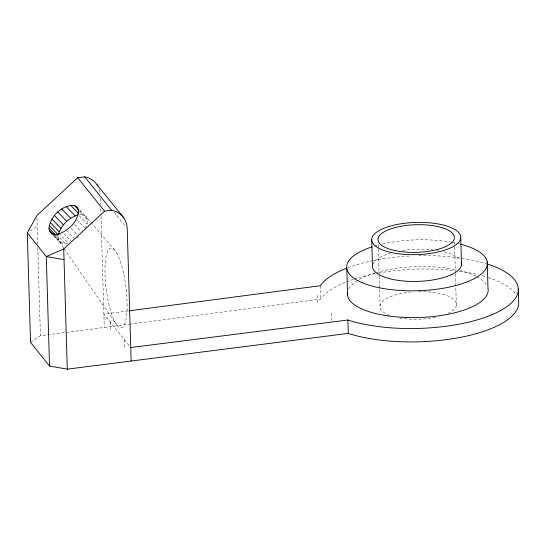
<?xml version="1.0" encoding="UTF-8"?>
<svg xmlns="http://www.w3.org/2000/svg" width="546" height="546" viewBox="0 0 546 546"><rect width="100%" height="100%" fill="white"/><g stroke="black" fill="none" stroke-linecap="round" stroke-linejoin="round"><path stroke-width="0.41" stroke-dasharray="2.73 2.05" d="M85.278 228.46L87.087 223.956L87.462 219.806L86.207 216.598L77.825 207.842M63.568 247.87L58.272 239.79L58.19 234.835M77.095 238.056L78.938 236.555M30.119 231.013L37.169 226.249M30.549 342.431L40.424 335.756L128.801 324.304M53.638 235.742C57.166 240.151 61.937 245.802 68.264 243.072L59.33 233.729M128.399 310.913L103.883 314.134L130.747 347.536M129.641 324.194L320.714 299.126A100.546 36.364 -1.7 0 1 346.007 282.016M79.552 214.585L83.429 214.796L86.207 216.598L90.54 221.717M80.078 211.295L83.429 214.796M78.522 210.469L87.462 219.806M79.272 215.786L87.087 223.956M76.897 219.704L84.719 227.88M74.59 224.618L81.293 231.62M71.123 228.385L77.266 234.807M66.312 230.214L74.126 238.39M63.807 233.545L71.062 241.134M56.354 234.323L65.288 243.659M55.678 235.196L57.91 237.53M53.829 234.227L62.763 243.564M54.361 235.708L58.272 239.79M52.355 234.097L60.729 242.854M91.08 222.358L114.933 250.518M114.046 212.066L126.16 227.129M64.053 248.573L117.158 325.477M454.456 241.687L454.579 245.925M454.606 246.772L455.384 273.034M455.412 273.88L456.34 305.228M378.255 244.697L378.358 248.082M378.378 248.928L379.156 275.191M379.183 276.044L379.559 288.752M379.586 289.598L380.064 305.692M331.572 312.988L331.811 321.021M320.318 285.735L320.714 299.126M317.308 295.25L317.547 303.283M124.447 339.708L124.686 347.734M110.183 321.963L110.422 329.996M100.45 198.437L100.628 204.395M100.751 208.647L100.88 212.899M100.983 216.305L104.279 327.518M36.923 218.011L37.701 244.076M37.804 247.468L40.424 335.756M346.703 281.743A100.546 36.364 -1.7 0 1 353.385 279.334M354.17 279.074A100.546 36.364 -1.7 0 1 375.355 273.662M378.678 273.034A100.546 36.364 -1.7 0 1 455.603 270.734M458.961 271.164A100.546 36.364 -1.7 0 1 478.105 274.706M482.111 275.737A100.546 36.364 -1.7 0 1 486.677 277.068M488.131 277.532A100.546 36.364 -1.7 0 1 515.963 294.492M347.734 267.806A100.546 36.364 -1.7 0 1 372.502 260.776M373.314 260.606A100.546 36.364 -1.7 0 1 411.138 255.951M418.727 255.678A100.546 36.364 -1.7 0 1 486.281 263.684M418.625 291.632A38.206 13.814 -1.7 0 1 452.641 298.594A38.206 13.814 -1.7 0 1 448.259 313.22M435.469 317.349A38.206 13.814 -1.7 0 1 399.658 318.025M389.769 315.424A38.206 13.814 -1.7 0 1 410.339 292.137M372.904 264.264A44.526 16.1 -1.7 0 1 390.083 253.173M402.511 250.45A44.526 16.1 -1.7 0 1 432.698 249.822M437.264 250.437A44.526 16.1 -1.7 0 1 438.731 250.682M444.273 251.87A44.526 16.1 -1.7 0 1 460.06 260.101M374.447 246.123A70.386 25.45 -1.7 0 1 377.777 245.181M382.48 244.007A70.386 25.45 -1.7 0 1 450.43 242.035M451.235 242.171A70.386 25.45 -1.7 0 1 455.958 243.093M456.804 243.277A70.386 25.45 -1.7 0 1 460.107 244.069M348.764 288.95A70.386 25.45 -1.7 0 1 357.794 280.33M359.207 279.491A70.386 25.45 -1.7 0 1 375.245 272.898M376.064 272.652A70.386 25.45 -1.7 0 1 456.749 269.867M460.094 270.632A70.386 25.45 -1.7 0 1 476.208 276.372M476.931 276.747A70.386 25.45 -1.7 0 1 486.779 285.271M99.433 189.592A22.959 20.646 -38.8 0 1 100.239 193.448M105.105 265.056A40.22 9.896 82.7 0 0 119.97 327.75A40.22 9.896 82.7 0 0 123.055 271.191A40.22 9.896 82.7 0 0 105.105 265.056"/><path stroke-width="0.82" d="M48.976 228.187C50.389 216.202 62.155 204.641 74.495 205.453L77.266 207.262L78.522 210.469C78.105 221.246 69.014 230.132 59.33 233.729C55.05 235.544 48.724 233.62 48.976 228.187L55.119 234.609M58.19 234.835C60.879 225.525 68.748 217.615 78.078 215.001M518.304 288.902L518.7 302.286A100.546 36.364 -1.7 0 1 458.142 337.81A100.546 36.364 -1.7 0 1 348.273 333.394L67.288 369.164L49.543 366.045L30.549 342.431L27.3 232.924L36.855 215.534L77.682 177.737L84.712 176.836L88.766 177.928A22.959 20.646 -38.8 0 1 97.884 186.029M49.543 366.045L46.294 256.538L63.718 248.942L104.545 211.145L111.582 210.244L115.629 211.336A22.959 20.646 -38.8 0 1 127.211 228.44L131.149 360.926M129.245 310.804L320.318 285.735A100.546 36.364 -1.7 0 1 347.017 268.079M130.747 347.536L347.877 320.011A100.546 36.364 -1.7 0 0 490.001 315.52A100.546 36.364 -1.7 0 0 487.735 264.141M64.039 259.65L46.294 256.538L27.3 232.924M74.495 205.453L78.406 209.541M70.611 205.241L78.433 213.418M66.196 206.504L75.13 215.847M61.787 208.913L70.721 218.25M57.808 212.046L66.742 221.389M54.498 215.527L63.432 224.87M51.972 219.055L60.906 228.399M50.239 222.42L59.173 231.763M49.256 225.498L57.63 234.254M49.331 230.453L53.242 234.534M50.287 232.241L51.959 233.988M97.072 184.719L123.942 218.127M84.712 176.836L111.582 210.244M77.682 177.737L104.545 211.145M487.203 261.766L488.001 288.541A70.386 25.45 -1.7 0 1 417.977 317.533A70.386 25.45 -1.7 0 1 347.59 292.287M460.728 237.462A44.526 16.1 -1.7 0 1 393.775 253.023A44.526 16.1 -1.7 0 1 394.144 225.109A44.526 16.1 -1.7 0 1 460.728 237.462L461.52 264.23M371.703 239.605L372.502 266.373A44.526 16.1 -1.7 0 0 419.71 281.313A44.526 16.1 -1.7 0 0 461.172 262.141M346.812 268.844L347.611 295.611M347.877 320.011L348.273 333.394M63.718 248.942L67.288 369.164M460.913 244.274A70.386 25.45 -1.7 0 1 468.884 281.17A70.386 25.45 -1.7 0 1 366.073 284.179A70.386 25.45 -1.7 0 1 372.044 246.881M395.345 250.648A38.206 13.814 -1.7 0 0 454.354 238.302A38.206 13.814 -1.7 0 0 398.949 226.651A38.206 13.814 -1.7 0 0 395.345 250.648"/></g></svg>
